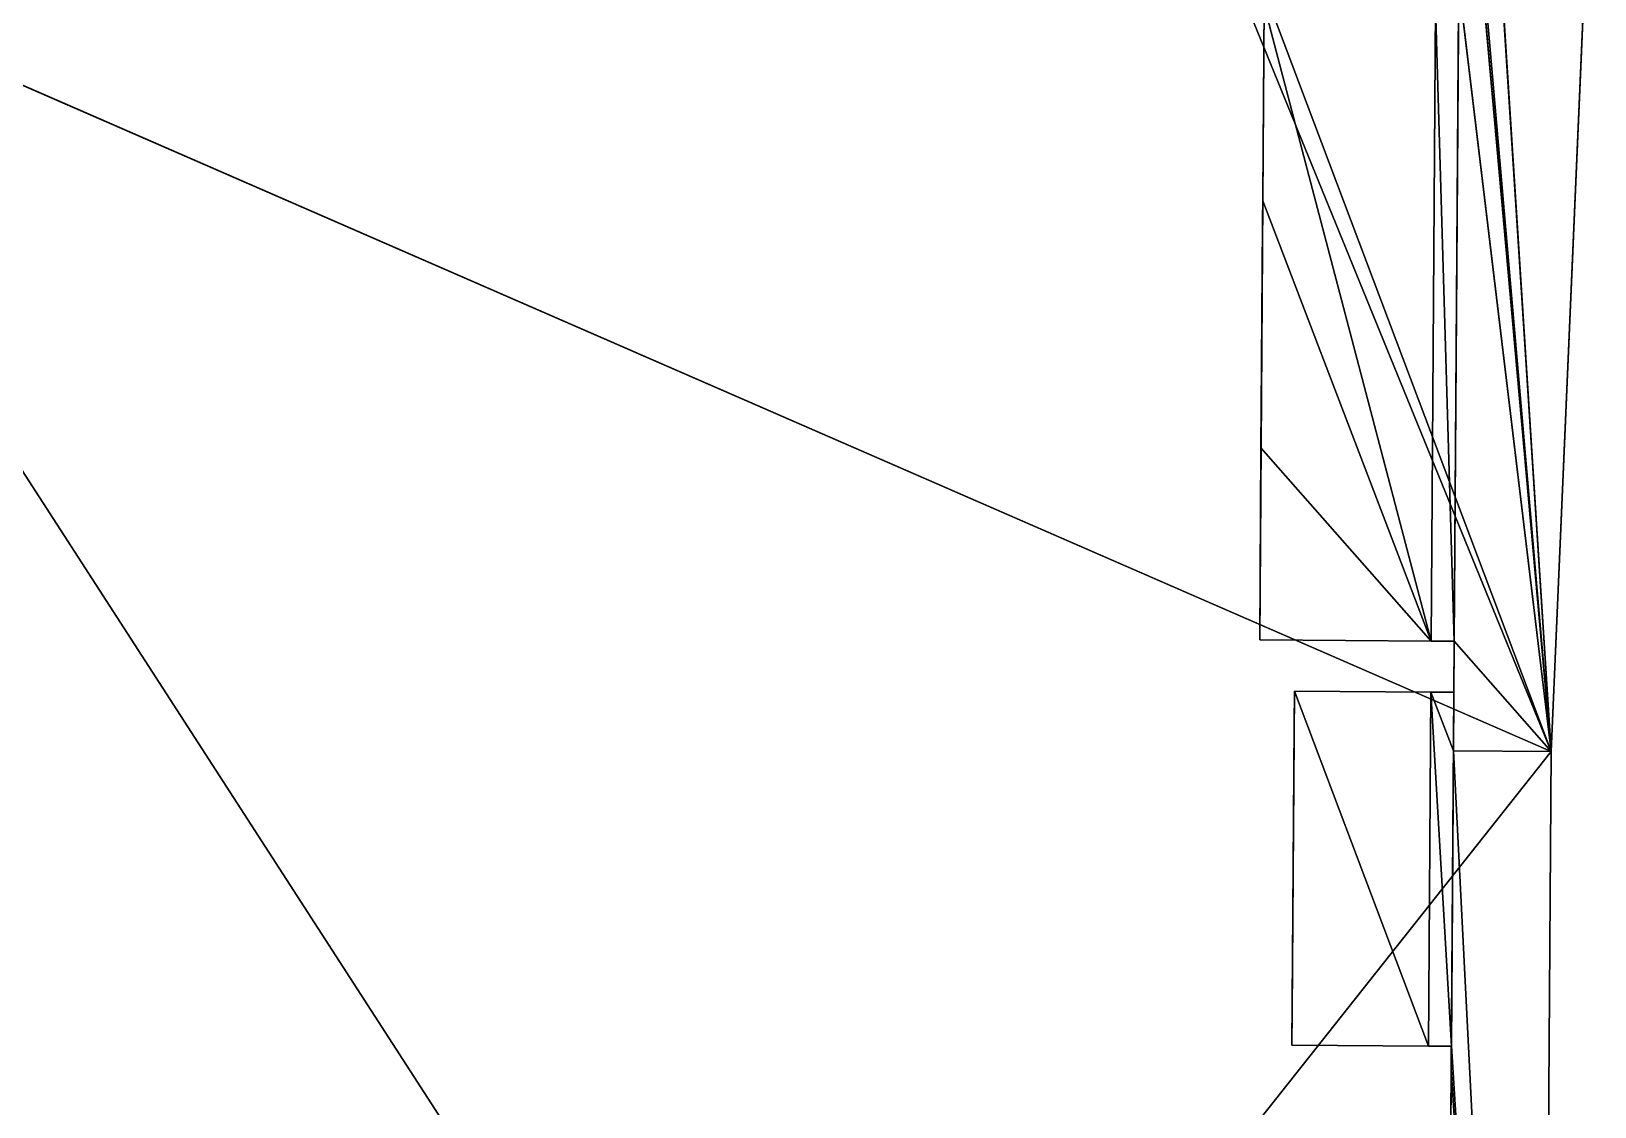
# Model space of a CAD drawing. Extents: x -544 to 100, y -201 to 540.
# Drawn here: x -104 to 99.9, y -25.6 to 114.7 of the extents above; entities that cross this region are included whole.
import ezdxf

# ---------------------------------------------------------------- set-up
doc = ezdxf.new("R2010")
doc.units = 0
doc.header["$MEASUREMENT"] = 0
doc.layers.get('0').update_dxf_attribs({"color": 13, "linetype": 'CONTINUOUS'})
doc.layers.add('ANNOTATIONS', color=221, linetype='CONTINUOUS')

# ---------------------------------------------------------------- blocks, each defined once
blk = doc.blocks.new('GROUP4_1')
at = {"color": 0}
for p, q in [((0, 0), (0, -61.09)), ((22.97, 0), (0, 0)), ((22.97, -61.09), (22.97, 0)), ((0, -61.09), (22.97, -61.09))]:
    blk.add_line(p, q, dxfattribs=at)
mesh = blk.add_polyface(dxfattribs=at)
corners = [(22.97, -61.09), (0, 0), (0, -61.09), (22.97, 0)]
mesh.append_faces([[corners[k] for k in face] for face in [(0, 1, 2), (1, 0, 3)]], dxfattribs={"vtx0": -1, "color": 0})
blk = doc.blocks.new('GROUP2_1')
at = {"color": 0}
for p, q in [((0, 80.1), (-36, 80.1, 0)), ((-36, 80.1, 0), (-36, 0, 0)), ((0, 0), (0, 80.1)), ((-36, 0, 0), (0, 0))]:
    blk.add_line(p, q, dxfattribs=at)
mesh = blk.add_polyface(dxfattribs=at)
corners = [(0, 0), (-36, 80.1, 0), (-36, 0, 0), (0, 80.1)]
mesh.append_faces([[corners[k] for k in face] for face in [(0, 1, 2), (1, 0, 3)]], dxfattribs={"vtx0": -1, "color": 0})
blk = doc.blocks.new('GROUP5_1')
at = {"color": 0}
for p, q in [((0, 0), (-22.08, -14.87)), ((0, -25.89), (0, 0)), ((-22.08, -14.87), (-22.08, -25.89)), ((-22.08, -25.89), (0, -25.89))]:
    blk.add_line(p, q, dxfattribs=at)
mesh = blk.add_polyface(dxfattribs=at)
corners = [(0, -25.89), (-22.08, -14.87), (-22.08, -25.89), (0, 0)]
mesh.append_faces([[corners[k] for k in face] for face in [(0, 1, 2), (1, 0, 3)]], dxfattribs={"vtx0": -1, "color": 0})

msp = doc.modelspace()

# ---------------------------------------------------------------- linework, layer by layer
at = {"color": 0}
for p, q in [((99.91, 152.57, 227.66), (94.25, 20.78, 97.6)), ((94.25, 20.78, 105.21), (99.91, 152.57, 235.27)), ((99.91, 152.57, 227.66), (94.25, 20.78, 97.6)), ((94.25, 20.78, 105.21), (99.91, 152.57, 235.27)), ((94.25, 20.78, 105.21), (-150.45, 127.44, 208.76)), ((94.25, 20.78, 105.21), (-150.45, 127.44, 208.76)), ((81.59, 35.15, 111.69), (82.18, 120.92, 196.31)), ((81.59, 35.15, 111.69), (82.18, 120.92, 196.31)), ((56.21, 35.32, 3.75), (56.78, 118.09, 3.75)), ((56.61, 92.62, 143.96), (56.78, 118.09, 161.12)), ((56.61, 92.62, 143.96), (56.78, 118.09, 161.12)), ((82.16, 117.92, 161.12), (81.59, 35.15, 105.38)), ((82.16, 117.92, 161.12), (81.59, 35.15, 105.38)), ((56.38, 60.37, 103.44), (56.61, 92.62, 103.44)), ((56.38, 60.37, 122.25), (56.61, 92.62, 143.96)), ((56.38, 60.37, 103.44), (56.61, 92.62, 103.44)), ((56.38, 60.37, 122.25), (56.61, 92.62, 143.96)), ((56.39, 60.71, 22.33), (56.61, 93.27, 22.33)), ((56.61, 93.27, 99.38), (56.39, 60.71, 99.38)), ((56.61, 93.27, 99.38), (56.39, 60.71, 99.38)), ((56.39, 60.71, 22.33), (56.61, 93.27, 22.33)), ((56.61, 93.27, 99.38), (56.61, 93.27, 22.33)), ((56.61, 93.27, 99.38), (56.61, 93.27, 22.33)), ((56.61, 92.62, 103.44), (56.61, 92.62, 143.96)), ((56.61, 92.62, 103.44), (56.61, 92.62, 143.96)), ((56.41, 64.36, 26.31), (56.59, 89.62, 26.31)), ((56.59, 89.62, 95.4), (56.41, 64.36, 95.4)), ((56.59, 89.62, 95.4), (56.41, 64.36, 95.4)), ((56.41, 64.36, 26.31), (56.59, 89.62, 26.31)), ((56.58, 88.38, 107.67), (56.41, 64.61, 107.67)), ((56.58, 88.38, 107.67), (56.41, 64.61, 107.67)), ((56.58, 88.38, 136), (56.58, 88.38, 107.67)), ((56.58, 88.38, 136), (56.58, 88.38, 107.67)), ((56.59, 89.62, 95.4), (56.59, 89.62, 26.31)), ((56.59, 89.62, 95.4), (56.59, 89.62, 26.31)), ((56.21, 35.32, 105.38), (56.38, 60.37, 122.25)), ((56.21, 35.32, 105.38), (56.38, 60.37, 122.25)), ((56.38, 60.37, 103.44), (56.38, 60.37, 122.25)), ((56.38, 60.37, 103.44), (56.38, 60.37, 122.25)), ((56.39, 60.71, 99.38), (56.39, 60.71, 22.33)), ((56.39, 60.71, 99.38), (56.39, 60.71, 22.33)), ((56.21, 35.32, 3.75), (56.21, 35.32, 105.38)), ((78.59, 35.17, 105.38), (56.21, 35.32, 105.38)), ((78.59, 35.17, 105.38), (56.21, 35.32, 105.38)), ((78.59, 35.17, 3.75), (56.21, 35.32, 3.75)), ((56.21, 35.32, 3.75), (56.21, 35.32, 105.38)), ((81.59, 35.15, 105.38), (78.59, 35.17, 105.38)), ((81.59, 35.15, 3.75), (78.59, 35.17, 3.75)), ((78.59, 35.17, 105.38), (78.59, 35.17, 3.75)), ((81.59, 35.15, 105.38), (78.59, 35.17, 105.38)), ((78.59, 35.17, 105.38), (78.59, 35.17, 3.75)), ((81.59, 35.15, 111.69), (81.49, 20.87, 97.6)), ((81.59, 35.15, 111.69), (81.49, 20.87, 97.6)), ((81.54, 28.5, 3.75), (81.59, 35.15, 3.75)), ((81.59, 35.15, 105.38), (81.59, 35.15, 111.69)), ((81.59, 35.15, 3.75), (81.59, 35.15, 105.38)), ((81.59, 35.15, 3.75), (81.59, 35.15, 105.38)), ((81.59, 35.15, 105.38), (81.59, 35.15, 111.69)), ((60.73, 28.64, 97.6), (60.41, -17.54, 97.6)), ((60.41, -17.54, 8.28), (60.73, 28.64, 8.28)), ((60.73, 28.64, 97.6), (60.41, -17.54, 97.6)), ((60.41, -17.54, 8.28), (60.73, 28.64, 8.28)), ((78.54, 28.52, 97.6), (60.73, 28.64, 97.6)), ((60.73, 28.64, 8.28), (78.54, 28.52, 8.28)), ((60.73, 28.64, 97.6), (60.73, 28.64, 8.28)), ((60.73, 28.64, 8.28), (78.54, 28.52, 8.28)), ((78.54, 28.52, 97.6), (60.73, 28.64, 97.6)), ((60.73, 28.64, 97.6), (60.73, 28.64, 8.28)), ((81.54, 28.5, 97.6), (78.54, 28.52, 97.6)), ((78.54, 28.52, 8.28), (81.54, 28.5, 8.28)), ((81.54, 28.5, 97.6), (78.54, 28.52, 97.6)), ((78.54, 28.52, 8.28), (78.54, 28.52, 97.6)), ((78.54, 28.52, 8.28), (81.54, 28.5, 8.28)), ((78.54, 28.52, 8.28), (78.54, 28.52, 97.6)), ((80.08, -182.46, 3.75), (81.54, 28.5, 3.75)), ((81.22, -17.69, 8.28), (81.54, 28.5, 8.28)), ((81.22, -17.69, 8.28), (81.54, 28.5, 8.28)), ((81.49, 20.87, 97.6), (81.54, 28.5, 97.6)), ((81.49, 20.87, 97.6), (81.54, 28.5, 97.6)), ((81.54, 28.5, 8.28), (81.54, 28.5, 3.75)), ((81.54, 28.5, 8.28), (81.54, 28.5, 97.6)), ((81.54, 28.5, 8.28), (81.54, 28.5, 3.75)), ((81.54, 28.5, 8.28), (81.54, 28.5, 97.6)), ((60.7, 24.27, 13.17), (60.44, -13.19, 13.17)), ((60.44, -13.19, 94.73), (60.7, 24.27, 94.73)), ((60.44, -13.19, 94.73), (60.7, 24.27, 94.73)), ((60.7, 24.27, 13.17), (60.44, -13.19, 13.17)), ((60.7, 24.27, 94.73), (60.7, 24.27, 13.17)), ((60.7, 24.27, 94.73), (60.7, 24.27, 13.17)), ((94.25, 20.78, 97.6), (81.49, 20.87, 97.6)), ((94.25, 20.78, 97.6), (81.49, 20.87, 97.6)), ((92.72, -200.56, 97.6), (94.25, 20.78, 97.6)), ((92.72, -200.56, 97.6), (94.25, 20.78, 97.6)), ((92.72, -200.56, 105.21), (94.25, 20.78, 105.21)), ((92.72, -200.56, 105.21), (94.25, 20.78, 105.21)), ((94.25, 20.78, 97.6), (94.25, 20.78, 105.21)), ((94.25, 20.78, 97.6), (94.25, 20.78, 105.21)), ((60.44, -13.19, 13.17), (60.44, -13.19, 94.73)), ((60.44, -13.19, 13.17), (60.44, -13.19, 94.73)), ((60.41, -17.54, 97.6), (78.22, -17.67, 97.6)), ((78.22, -17.67, 8.28), (60.41, -17.54, 8.28)), ((60.41, -17.54, 8.28), (60.41, -17.54, 97.6)), ((60.41, -17.54, 97.6), (78.22, -17.67, 97.6)), ((78.22, -17.67, 8.28), (60.41, -17.54, 8.28)), ((60.41, -17.54, 8.28), (60.41, -17.54, 97.6)), ((78.22, -17.67, 97.6), (81.22, -17.69, 97.6)), ((81.22, -17.69, 8.28), (78.22, -17.67, 8.28)), ((78.22, -17.67, 97.6), (81.22, -17.69, 97.6)), ((81.22, -17.69, 8.28), (78.22, -17.67, 8.28)), ((78.22, -17.67, 97.6), (78.22, -17.67, 8.28)), ((78.22, -17.67, 97.6), (78.22, -17.67, 8.28)), ((81.22, -17.69, 97.6), (81.2, -20.69, 97.6)), ((81.2, -20.69, 8.28), (81.22, -17.69, 8.28)), ((81.22, -17.69, 97.6), (81.2, -20.69, 97.6)), ((81.2, -20.69, 8.28), (81.22, -17.69, 8.28)), ((81.22, -17.69, 97.6), (81.22, -17.69, 8.28)), ((81.22, -17.69, 97.6), (81.22, -17.69, 8.28)), ((81.2, -20.69, 97.6), (80.08, -182.46, 97.6)), ((81.2, -20.69, 97.6), (80.08, -182.46, 97.6)), ((81.2, -20.69, 97.6), (81.2, -20.69, 8.28)), ((81.2, -20.69, 97.6), (81.2, -20.69, 8.28))]:
    msp.add_line(p, q, dxfattribs=at)
at = {"color": 251}
for p, q in [((56.41, 64.61, 119.99), (56.58, 88.38, 136)), ((56.41, 64.61, 119.99), (56.58, 88.38, 136)), ((56.41, 64.61, 107.67), (56.41, 64.61, 119.99)), ((56.41, 64.61, 107.67), (56.41, 64.61, 119.99)), ((56.41, 64.36, 26.31), (56.41, 64.36, 95.4)), ((56.41, 64.36, 26.31), (56.41, 64.36, 95.4))]:
    msp.add_line(p, q, dxfattribs=at)

# ---------------------------------------------------------------- block references
at = {"layer": 'ANNOTATIONS', "color": 161, "extrusion": (0.999976, -0.006927, -6.00578e-17), "yscale": 1.09, "rotation": 360}
msp.add_blockref('GROUP4_1', (65.9, 94.15, 55.97), dxfattribs=at)
at = {"layer": 'ANNOTATIONS', "color": 161, "extrusion": (0.999976, -0.006927, 0)}
msp.add_blockref('GROUP5_1', (87.93, 134.41, 55.97), dxfattribs=at)
at = {"layer": 'ANNOTATIONS', "color": 161, "extrusion": (0.999976, -0.006927, 7.58895e-33)}
msp.add_blockref('GROUP2_1', (23.96, 13.9, 60.53), dxfattribs=at)

# ---------------------------------------------------------------- meshes
at = {"color": 251}
mesh = msp.add_polyface(dxfattribs=at)
corners = [(94.25, 20.78, 105.21), (54.53, 118.11, 200.96), (-150.45, 127.44, 208.76), (57.53, 118.09, 200.96), (82.53, 117.92, 200.96), (85.53, 117.89, 200.96), (85.55, 120.89, 203.92), (85.77, 151.99, 234.6), (85.77, 152.67, 235.27), (99.91, 152.57, 235.27), (-400.44, 156.04, 235.27), (54.78, 152.89, 235.27), (-396.6, 24.18, 105.21), (54.56, 121.11, 203.92)]
mesh.append_faces([[corners[k] for k in face] for face in [(8, 0, 9), (2, 10, 12)]], dxfattribs={"vtx0": -1, "color": 251})
mesh.append_faces([[corners[k] for k in face] for face in [(0, 1, 2), (1, 0, 3), (3, 0, 4), (4, 0, 5), (5, 0, 6), (6, 0, 7), (7, 0, 8), (10, 2, 11), (11, 2, 13), (13, 2, 1)]], dxfattribs={"vtx0": -1, "vtx1": -1, "color": 251})
mesh = msp.add_polyface(dxfattribs=at)
corners = [(81.59, 35.15, 111.69), (94.25, 20.78, 97.6), (81.49, 20.87, 97.6), (82.18, 120.92, 196.31), (82.4, 152.69, 227.66), (99.91, 152.57, 227.66)]
mesh.append_faces([[corners[k] for k in face] for face in [(0, 1, 2), (1, 4, 5)]], dxfattribs={"vtx0": -1, "color": 251})
mesh.append_faces([[corners[k] for k in face] for face in [(1, 0, 3), (1, 3, 4)]], dxfattribs={"vtx0": -1, "vtx2": -1, "color": 251})
at = {"color": 59}
mesh = msp.add_polyface(dxfattribs=at)
corners = [(99.91, 152.57, 227.66), (94.25, 20.78, 105.21), (94.25, 20.78, 97.6), (99.91, 152.57, 235.27)]
mesh.append_faces([[corners[k] for k in face] for face in [(0, 1, 2), (1, 0, 3)]], dxfattribs={"vtx0": -1, "color": 59})
at = {"color": 251}
mesh = msp.add_polyface(dxfattribs=at)
corners = [(-2.54, -101.46, 145.69), (-150.45, 127.44, 208.76), (-152.03, -100.43, 208.76), (94.25, 20.78, 105.21), (92.72, -200.56, 105.21)]
mesh.append_faces([[corners[k] for k in face] for face in [(0, 1, 2), (3, 0, 4)]], dxfattribs={"vtx0": -1, "color": 251})
mesh.append_faces([[corners[k] for k in face] for face in [(1, 0, 3)]], dxfattribs={"vtx0": -1, "vtx1": -1, "color": 251})
at = {"color": 250}
mesh = msp.add_polyface(dxfattribs=at)
corners = [(82.16, 117.92, 161.12), (81.59, 35.15, 111.69), (81.59, 35.15, 105.38), (82.18, 120.92, 196.31), (82.18, 120.92, 163.14)]
mesh.append_faces([[corners[k] for k in face] for face in [(0, 1, 2), (3, 0, 4)]], dxfattribs={"vtx0": -1, "color": 250})
mesh.append_faces([[corners[k] for k in face] for face in [(1, 0, 3)]], dxfattribs={"vtx0": -1, "vtx1": -1, "color": 250})
mesh = msp.add_polyface(dxfattribs=at)
corners = [(56.21, 35.32, 3.75), (56.39, 60.71, 22.33), (56.21, 35.32, 105.38), (56.78, 118.09, 3.75), (56.38, 60.37, 103.44), (56.61, 93.27, 22.33), (56.61, 93.27, 99.38), (56.39, 60.71, 99.38), (56.61, 92.62, 103.44), (56.61, 92.62, 143.96), (56.78, 118.09, 161.12), (56.38, 60.37, 122.25)]
mesh.append_faces([[corners[k] for k in face] for face in [(0, 1, 2), (1, 3, 5), (5, 3, 6), (4, 7, 8), (7, 4, 1), (8, 6, 9), (9, 6, 10), (10, 6, 3)]], dxfattribs={"vtx0": -1, "vtx1": -1, "color": 250})
mesh.append_faces([[corners[k] for k in face] for face in [(2, 1, 4)]], dxfattribs={"vtx0": -1, "vtx1": -1, "vtx2": -1, "color": 250})
mesh.append_faces([[corners[k] for k in face] for face in [(1, 0, 3), (8, 7, 6)]], dxfattribs={"vtx0": -1, "vtx2": -1, "color": 250})
mesh.append_faces([[corners[k] for k in face] for face in [(11, 2, 4)]], dxfattribs={"vtx1": -1, "color": 250})
at = {"color": 251}
mesh = msp.add_polyface(dxfattribs=at)
corners = [(56.38, 60.37, 122.25), (78.59, 35.17, 105.38), (56.21, 35.32, 105.38), (56.61, 92.62, 143.96), (56.78, 118.09, 161.12), (79.16, 117.94, 161.12), (81.59, 35.15, 105.38), (82.16, 117.92, 161.12)]
mesh.append_faces([[corners[k] for k in face] for face in [(0, 1, 2), (6, 5, 7)]], dxfattribs={"vtx0": -1, "color": 251})
mesh.append_faces([[corners[k] for k in face] for face in [(1, 5, 6)]], dxfattribs={"vtx0": -1, "vtx1": -1, "color": 251})
mesh.append_faces([[corners[k] for k in face] for face in [(1, 0, 3), (1, 3, 4), (1, 4, 5)]], dxfattribs={"vtx0": -1, "vtx2": -1, "color": 251})
mesh = msp.add_polyface(dxfattribs=at)
corners = [(56.38, 60.37, 103.44), (56.41, 64.61, 107.67), (56.38, 60.37, 122.25), (56.61, 92.62, 103.44), (56.58, 88.38, 107.67), (56.58, 88.38, 136), (56.41, 64.61, 119.99), (56.61, 92.62, 143.96)]
mesh.append_faces([[corners[k] for k in face] for face in [(0, 1, 2), (1, 3, 4), (4, 3, 5), (2, 6, 7), (6, 2, 1), (7, 5, 3)]], dxfattribs={"vtx0": -1, "vtx1": -1, "color": 251})
mesh.append_faces([[corners[k] for k in face] for face in [(1, 0, 3), (7, 6, 5)]], dxfattribs={"vtx0": -1, "vtx2": -1, "color": 251})
mesh = msp.add_polyface(dxfattribs=at)
corners = [(56.39, 60.71, 22.33), (56.41, 64.36, 26.31), (56.39, 60.71, 99.38), (56.61, 93.27, 22.33), (56.59, 89.62, 26.31), (56.59, 89.62, 95.4), (56.41, 64.36, 95.4), (56.61, 93.27, 99.38)]
mesh.append_faces([[corners[k] for k in face] for face in [(0, 1, 2), (1, 3, 4), (4, 3, 5), (2, 6, 7), (6, 2, 1), (7, 5, 3)]], dxfattribs={"vtx0": -1, "vtx1": -1, "color": 251})
mesh.append_faces([[corners[k] for k in face] for face in [(1, 0, 3), (7, 6, 5)]], dxfattribs={"vtx0": -1, "vtx2": -1, "color": 251})
mesh = msp.add_polyface(dxfattribs=at)
corners = [(56.41, 64.36, 26.31), (56.42, 65.51, 27.56), (56.41, 64.36, 95.4), (56.59, 89.62, 26.31), (56.58, 88.47, 27.56), (56.58, 88.47, 94.15), (56.42, 65.51, 94.15), (56.59, 89.62, 95.4)]
mesh.append_faces([[corners[k] for k in face] for face in [(0, 1, 2), (1, 3, 4), (4, 3, 5), (2, 6, 7), (6, 2, 1), (7, 5, 3)]], dxfattribs={"vtx0": -1, "vtx1": -1, "color": 251})
mesh.append_faces([[corners[k] for k in face] for face in [(1, 0, 3), (7, 6, 5)]], dxfattribs={"vtx0": -1, "vtx2": -1, "color": 251})
mesh = msp.add_polyface(dxfattribs=at)
corners = [(56.41, 64.61, 107.67), (56.42, 65.46, 108.52), (56.41, 64.61, 119.99), (56.58, 88.38, 107.67), (56.57, 87.54, 108.52), (56.57, 87.54, 134.41), (56.42, 65.46, 119.54), (56.58, 88.38, 136)]
mesh.append_faces([[corners[k] for k in face] for face in [(0, 1, 2), (1, 3, 4), (4, 3, 5), (2, 6, 7), (6, 2, 1), (7, 5, 3)]], dxfattribs={"vtx0": -1, "vtx1": -1, "color": 251})
mesh.append_faces([[corners[k] for k in face] for face in [(1, 0, 3), (7, 6, 5)]], dxfattribs={"vtx0": -1, "vtx2": -1, "color": 251})
at = {"color": 250}
mesh = msp.add_polyface(dxfattribs=at)
corners = [(56.21, 35.32, 3.75), (78.59, 35.17, 105.38), (78.59, 35.17, 3.75), (56.21, 35.32, 105.38)]
mesh.append_faces([[corners[k] for k in face] for face in [(0, 1, 2), (1, 0, 3)]], dxfattribs={"vtx0": -1, "color": 250})
at = {"color": 251}
mesh = msp.add_polyface(dxfattribs=at)
corners = [(78.59, 35.17, 105.38), (81.59, 35.15, 3.75), (78.59, 35.17, 3.75), (81.59, 35.15, 105.38)]
mesh.append_faces([[corners[k] for k in face] for face in [(0, 1, 2), (1, 0, 3)]], dxfattribs={"vtx0": -1, "color": 251})
mesh = msp.add_polyface(dxfattribs=at)
corners = [(81.59, 35.15, 3.75), (81.54, 28.5, 8.28), (81.54, 28.5, 3.75), (81.54, 28.5, 97.6), (81.59, 35.15, 111.69), (81.49, 20.87, 97.6), (81.59, 35.15, 105.38)]
mesh.append_faces([[corners[k] for k in face] for face in [(0, 1, 2), (3, 4, 5), (4, 0, 6)]], dxfattribs={"vtx0": -1, "color": 251})
mesh.append_faces([[corners[k] for k in face] for face in [(4, 1, 0)]], dxfattribs={"vtx0": -1, "vtx1": -1, "vtx2": -1, "color": 251})
mesh.append_faces([[corners[k] for k in face] for face in [(4, 3, 1)]], dxfattribs={"vtx0": -1, "vtx2": -1, "color": 251})
mesh = msp.add_polyface(dxfattribs=at)
corners = [(-381.58, 25.04, 97.6), (-383.02, -182.25, 97.6), (-396.59, 25.14, 97.6), (60.73, 28.64, 97.6), (78.22, -17.67, 97.6), (60.41, -17.54, 97.6), (78.54, 28.52, 97.6), (81.22, -17.69, 97.6), (81.49, 20.87, 97.6), (81.54, 28.5, 97.6), (-398.13, -197.16, 97.6), (92.72, -200.56, 97.6), (-396.69, 10.84, 97.6), (-396.68, 12.84, 97.6), (80.06, -185.46, 97.6), (80.08, -182.46, 97.6), (81.2, -20.69, 97.6), (94.25, 20.78, 97.6)]
mesh.append_faces([[corners[k] for k in face] for face in [(3, 4, 5), (8, 6, 9), (11, 8, 17)]], dxfattribs={"vtx0": -1, "color": 251})
mesh.append_faces([[corners[k] for k in face] for face in [(4, 6, 7), (10, 1, 11)]], dxfattribs={"vtx0": -1, "vtx1": -1, "color": 251})
mesh.append_faces([[corners[k] for k in face] for face in [(7, 6, 8), (11, 7, 8)]], dxfattribs={"vtx0": -1, "vtx1": -1, "vtx2": -1, "color": 251})
mesh.append_faces([[corners[k] for k in face] for face in [(4, 3, 6), (1, 10, 12), (1, 12, 13), (1, 13, 2), (11, 1, 14), (11, 14, 15), (11, 15, 16), (11, 16, 7)]], dxfattribs={"vtx0": -1, "vtx2": -1, "color": 251})
mesh.append_faces([[corners[k] for k in face] for face in [(0, 1, 2)]], dxfattribs={"vtx1": -1, "color": 251})
mesh = msp.add_polyface(dxfattribs=at)
corners = [(78.22, -17.67, 8.28), (60.73, 28.64, 8.28), (60.41, -17.54, 8.28), (78.54, 28.52, 8.28), (81.22, -17.69, 8.28), (81.54, 28.5, 8.28)]
mesh.append_faces([[corners[k] for k in face] for face in [(0, 1, 2), (3, 4, 5)]], dxfattribs={"vtx0": -1, "color": 251})
mesh.append_faces([[corners[k] for k in face] for face in [(1, 0, 3)]], dxfattribs={"vtx0": -1, "vtx1": -1, "color": 251})
mesh.append_faces([[corners[k] for k in face] for face in [(3, 0, 4)]], dxfattribs={"vtx0": -1, "vtx2": -1, "color": 251})
mesh = msp.add_polyface(dxfattribs=at)
corners = [(60.41, -17.54, 8.28), (60.44, -13.19, 13.17), (60.41, -17.54, 97.6), (60.73, 28.64, 8.28), (60.7, 24.27, 13.17), (60.7, 24.27, 94.73), (60.44, -13.19, 94.73), (60.73, 28.64, 97.6)]
mesh.append_faces([[corners[k] for k in face] for face in [(0, 1, 2), (1, 3, 4), (4, 3, 5), (2, 6, 7), (6, 2, 1), (7, 5, 3)]], dxfattribs={"vtx0": -1, "vtx1": -1, "color": 251})
mesh.append_faces([[corners[k] for k in face] for face in [(1, 0, 3), (7, 6, 5)]], dxfattribs={"vtx0": -1, "vtx2": -1, "color": 251})
at = {"color": 250}
mesh = msp.add_polyface(dxfattribs=at)
corners = [(78.54, 28.52, 97.6), (60.73, 28.64, 8.28), (78.54, 28.52, 8.28), (60.73, 28.64, 97.6)]
mesh.append_faces([[corners[k] for k in face] for face in [(0, 1, 2), (1, 0, 3)]], dxfattribs={"vtx0": -1, "color": 250})
at = {"color": 251}
mesh = msp.add_polyface(dxfattribs=at)
corners = [(81.54, 28.5, 97.6), (78.54, 28.52, 8.28), (81.54, 28.5, 8.28), (78.54, 28.52, 97.6)]
mesh.append_faces([[corners[k] for k in face] for face in [(0, 1, 2), (1, 0, 3)]], dxfattribs={"vtx0": -1, "color": 251})
at = {"color": 250}
mesh = msp.add_polyface(dxfattribs=at)
corners = [(80.08, -182.46, 3.75), (80.46, -126.71, 19.97), (80.08, -182.46, 97.6), (81.2, -20.69, 8.28), (81.54, 28.5, 3.75), (80.69, -94.14, 19.97), (80.69, -94.14, 97.02), (81.22, -17.69, 8.28), (81.54, 28.5, 8.28), (80.46, -126.71, 97.02), (81.2, -20.69, 97.6)]
mesh.append_faces([[corners[k] for k in face] for face in [(7, 4, 8)]], dxfattribs={"vtx0": -1, "color": 250})
mesh.append_faces([[corners[k] for k in face] for face in [(0, 1, 2), (1, 3, 5), (5, 3, 6), (3, 4, 7), (2, 9, 10), (9, 2, 1), (10, 6, 3)]], dxfattribs={"vtx0": -1, "vtx1": -1, "color": 250})
mesh.append_faces([[corners[k] for k in face] for face in [(1, 0, 3)]], dxfattribs={"vtx0": -1, "vtx1": -1, "vtx2": -1, "color": 250})
mesh.append_faces([[corners[k] for k in face] for face in [(3, 0, 4), (10, 9, 6)]], dxfattribs={"vtx0": -1, "vtx2": -1, "color": 250})
at = {"color": 251}
mesh = msp.add_polyface(dxfattribs=at)
corners = [(60.44, -13.19, 13.17), (60.44, -12.46, 13.9), (60.44, -13.19, 94.73), (60.7, 24.27, 13.17), (60.69, 23.54, 13.9), (60.69, 23.54, 94), (60.44, -12.46, 94), (60.7, 24.27, 94.73)]
mesh.append_faces([[corners[k] for k in face] for face in [(0, 1, 2), (1, 3, 4), (4, 3, 5), (2, 6, 7), (6, 2, 1), (7, 5, 3)]], dxfattribs={"vtx0": -1, "vtx1": -1, "color": 251})
mesh.append_faces([[corners[k] for k in face] for face in [(1, 0, 3), (7, 6, 5)]], dxfattribs={"vtx0": -1, "vtx2": -1, "color": 251})
at = {"color": 59}
mesh = msp.add_polyface(dxfattribs=at)
corners = [(94.25, 20.78, 97.6), (92.72, -200.56, 105.21), (92.72, -200.56, 97.6), (94.25, 20.78, 105.21)]
mesh.append_faces([[corners[k] for k in face] for face in [(0, 1, 2), (1, 0, 3)]], dxfattribs={"vtx0": -1, "color": 59})
at = {"color": 250}
mesh = msp.add_polyface(dxfattribs=at)
corners = [(60.41, -17.54, 97.6), (78.22, -17.67, 8.28), (60.41, -17.54, 8.28), (78.22, -17.67, 97.6)]
mesh.append_faces([[corners[k] for k in face] for face in [(0, 1, 2), (1, 0, 3)]], dxfattribs={"vtx0": -1, "color": 250})
at = {"color": 251}
mesh = msp.add_polyface(dxfattribs=at)
corners = [(78.22, -17.67, 97.6), (81.22, -17.69, 8.28), (78.22, -17.67, 8.28), (81.22, -17.69, 97.6)]
mesh.append_faces([[corners[k] for k in face] for face in [(0, 1, 2), (1, 0, 3)]], dxfattribs={"vtx0": -1, "color": 251})
mesh = msp.add_polyface(dxfattribs=at)
corners = [(81.22, -17.69, 8.28), (81.2, -20.69, 97.6), (81.2, -20.69, 8.28), (81.22, -17.69, 97.6)]
mesh.append_faces([[corners[k] for k in face] for face in [(0, 1, 2), (1, 0, 3)]], dxfattribs={"vtx0": -1, "color": 251})

doc.saveas('drawing.dxf')
